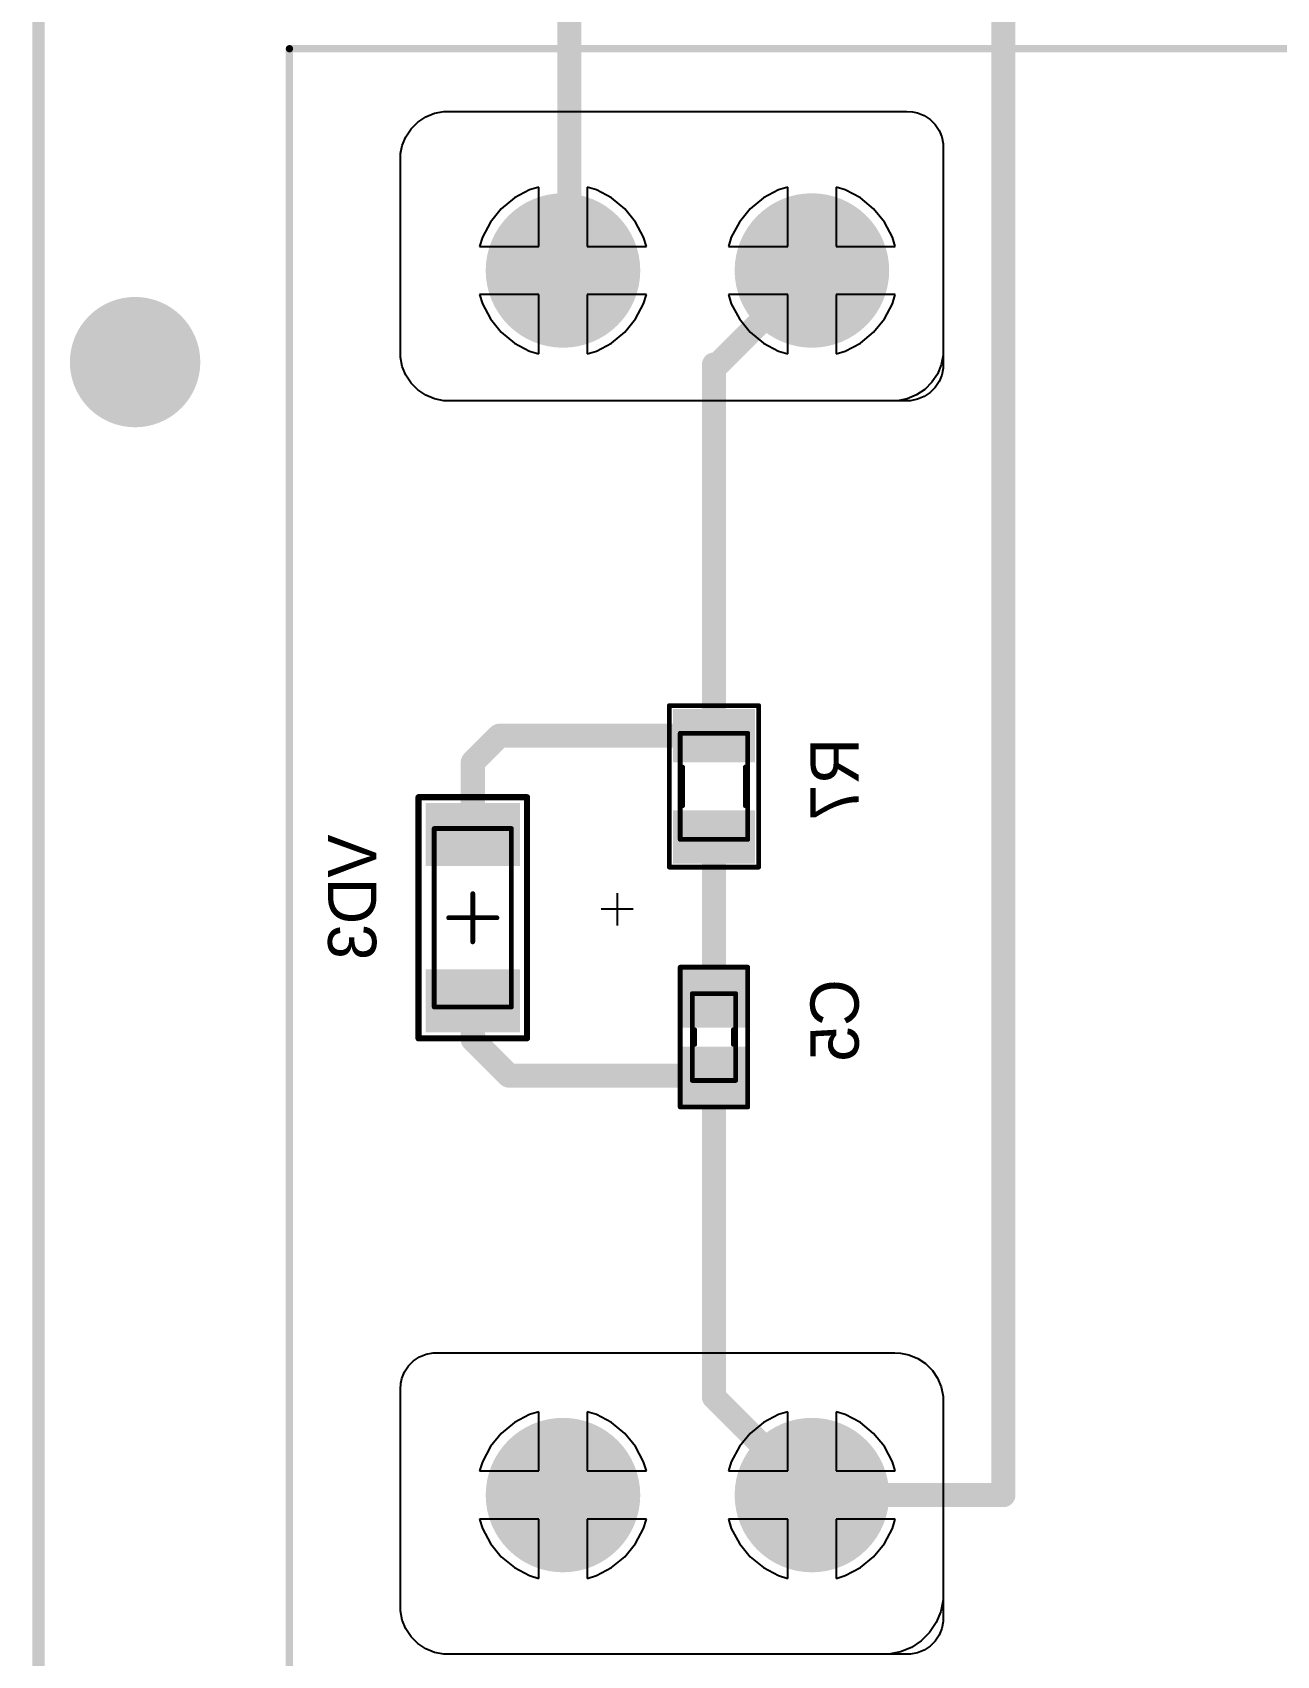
# Model space of a CAD drawing. Header units: millimetres. Extents: x 25 to 162, y 25 to 111.
# Drawn here: x 25.27 to 51.06, y 55.37 to 89.04 of the extents above; entities that cross this region are included whole.
import ezdxf

# ---------------------------------------------------------------- set-up
doc = ezdxf.new("R2010")
doc.units = ezdxf.units.MM
for name, color, linetype in [('BottomLayer', 5, 'Continuous'), ('BottomOverlay', 54, 'Continuous'), ('BottomPaste', 16, 'Continuous'), ('BottomSolder', 6, 'Continuous'), ('Mechanical1', 6, 'Continuous'), ('Mechanical13', 56, 'Continuous'), ('Mechanical15', 56, 'Continuous'), ('MultiLayer', 9, 'Continuous'), ('PadHoleLayer', 156, 'Continuous'), ('TopLayer', 1, 'Continuous'), ('TopOverlay', 2, 'Continuous'), ('TopSolder', 216, 'Continuous'), ('ViaHoleLayer', 16, 'Continuous')]:
    doc.layers.add(name, color=color, linetype=linetype)

# ---------------------------------------------------------------- blocks, each defined once
blk = doc.blocks.new('SMD_C_0603_B_179')
at = {"layer": 'BottomLayer'}
for points in [[(-1.3, 0.55), (-1.3, -0.55), (-0.3, 0.55), (-0.3, -0.55)], [(0.3, 0.55), (0.3, -0.55), (1.3, 0.55), (1.3, -0.55)]]:
    blk.add_solid(points, dxfattribs=at)
at = {"layer": 'BottomOverlay', "const_width": 0.1}
for points in [[(1.45, 0.7), (-1.45, 0.7)], [(-1.45, -0.7), (-1.45, 0.7)], [(1.45, -0.7), (1.45, 0.7)], [(0.15, 0.4), (-0.15, 0.4)], [(1.45, -0.7), (-1.45, -0.7)], [(0.15, -0.4), (-0.15, -0.4)]]:
    blk.add_lwpolyline(points, dxfattribs=at)
at = {"layer": 'BottomOverlay', "const_width": 0.05}
for points in [[(-1.475, 0.7, 1), (-1.425, 0.7, 1)], [(-1.475, 0.7, 1), (-1.425, 0.7, 1)], [(1.425, 0.7, 1), (1.475, 0.7, 1)], [(1.425, 0.7, 1), (1.475, 0.7, 1)], [(-0.175, 0.4, 1), (-0.125, 0.4, 1)], [(0.125, 0.4, 1), (0.175, 0.4, 1)], [(-1.475, -0.7, 1), (-1.425, -0.7, 1)], [(-1.475, -0.7, 1), (-1.425, -0.7, 1)], [(-0.175, -0.4, 1), (-0.125, -0.4, 1)], [(0.125, -0.4, 1), (0.175, -0.4, 1)], [(1.425, -0.7, 1), (1.475, -0.7, 1)], [(1.425, -0.7, 1), (1.475, -0.7, 1)]]:
    blk.add_lwpolyline(points, format="xyb", close=True, dxfattribs=at)
at = {"layer": 'BottomPaste'}
for points in [[(-1.3, 0.55), (-1.3, -0.55), (-0.3, 0.55), (-0.3, -0.55)], [(0.3, 0.55), (0.3, -0.55), (1.3, 0.55), (1.3, -0.55)]]:
    blk.add_solid(points, dxfattribs=at)
at = {"layer": 'BottomSolder'}
for points in [[(-1.402, 0.652), (-1.402, -0.652), (-0.198, 0.652), (-0.198, -0.652)], [(0.198, 0.652), (0.198, -0.652), (1.402, 0.652), (1.402, -0.652)]]:
    blk.add_solid(points, dxfattribs=at)
at = {"layer": 'Mechanical13', "const_width": 0.1}
for points in [[(0.9, 0.45), (-0.9, 0.45)], [(-0.9, -0.45), (-0.9, 0.45)], [(0.9, -0.45), (0.9, 0.45)], [(0.9, -0.45), (-0.9, -0.45)]]:
    blk.add_lwpolyline(points, dxfattribs=at)
at = {"layer": 'Mechanical13', "const_width": 0.05}
for points in [[(-0.925, 0.45, 1), (-0.875, 0.45, 1)], [(-0.925, 0.45, 1), (-0.875, 0.45, 1)], [(0.875, 0.45, 1), (0.925, 0.45, 1)], [(0.875, 0.45, 1), (0.925, 0.45, 1)], [(-0.925, -0.45, 1), (-0.875, -0.45, 1)], [(-0.925, -0.45, 1), (-0.875, -0.45, 1)], [(0.875, -0.45, 1), (0.925, -0.45, 1)], [(0.875, -0.45, 1), (0.925, -0.45, 1)]]:
    blk.add_lwpolyline(points, format="xyb", close=True, dxfattribs=at)
at = {"layer": 'Mechanical15', "const_width": 0.05}
for points in [[(1.45, 0.7), (-1.475, 0.7)], [(-1.475, -0.7), (-1.475, 0.7)], [(1.45, -0.7), (1.45, 0.7)], [(1.45, -0.7), (-1.475, -0.7)]]:
    blk.add_lwpolyline(points, dxfattribs=at)
at = {"layer": 'Mechanical15', "const_width": 0.025}
for points in [[(-1.488, 0.7, 1), (-1.463, 0.7, 1)], [(-1.488, 0.7, 1), (-1.463, 0.7, 1)], [(1.438, 0.7, 1), (1.462, 0.7, 1)], [(1.438, 0.7, 1), (1.462, 0.7, 1)], [(-1.488, -0.7, 1), (-1.463, -0.7, 1)], [(-1.488, -0.7, 1), (-1.463, -0.7, 1)], [(1.438, -0.7, 1), (1.462, -0.7, 1)], [(1.438, -0.7, 1), (1.462, -0.7, 1)]]:
    blk.add_lwpolyline(points, format="xyb", close=True, dxfattribs=at)
blk = doc.blocks.new('SMD_R_0805_B_189')
at = {"layer": 'BottomLayer'}
for points in [[(-1.5, 0.75), (-1.5, -0.75), (-0.6, 0.75), (-0.6, -0.75)], [(0.6, 0.75), (0.6, -0.75), (1.5, 0.75), (1.5, -0.75)]]:
    blk.add_solid(points, dxfattribs=at)
at = {"layer": 'BottomOverlay', "const_width": 0.1}
for points in [[(1.675, 0.925), (-1.675, 0.925)], [(-1.675, -0.925), (-1.675, 0.925)], [(0.4, 0.65), (-0.4, 0.65)], [(1.675, -0.925), (1.675, 0.925)], [(0.4, -0.65), (-0.4, -0.65)], [(1.675, -0.925), (-1.675, -0.925)]]:
    blk.add_lwpolyline(points, dxfattribs=at)
at = {"layer": 'BottomOverlay', "const_width": 0.05}
for points in [[(-1.7, 0.925, 1), (-1.65, 0.925, 1)], [(-1.7, 0.925, 1), (-1.65, 0.925, 1)], [(-0.425, 0.65, 1), (-0.375, 0.65, 1)], [(0.375, 0.65, 1), (0.425, 0.65, 1)], [(1.65, 0.925, 1), (1.7, 0.925, 1)], [(1.65, 0.925, 1), (1.7, 0.925, 1)], [(-0.425, -0.65, 1), (-0.375, -0.65, 1)], [(0.375, -0.65, 1), (0.425, -0.65, 1)], [(-1.7, -0.925, 1), (-1.65, -0.925, 1)], [(-1.7, -0.925, 1), (-1.65, -0.925, 1)], [(1.65, -0.925, 1), (1.7, -0.925, 1)], [(1.65, -0.925, 1), (1.7, -0.925, 1)]]:
    blk.add_lwpolyline(points, format="xyb", close=True, dxfattribs=at)
at = {"layer": 'BottomPaste'}
for points in [[(-1.5, 0.75), (-1.5, -0.75), (-0.6, 0.75), (-0.6, -0.75)], [(0.6, 0.75), (0.6, -0.75), (1.5, 0.75), (1.5, -0.75)]]:
    blk.add_solid(points, dxfattribs=at)
at = {"layer": 'BottomSolder'}
for points in [[(-1.602, 0.852), (-1.602, -0.852), (-0.498, 0.852), (-0.498, -0.852)], [(0.498, 0.852), (0.498, -0.852), (1.602, 0.852), (1.602, -0.852)]]:
    blk.add_solid(points, dxfattribs=at)
at = {"layer": 'Mechanical13', "const_width": 0.1}
for points in [[(-1.1, -0.7), (-1.1, 0.7)], [(1.1, 0.7), (-1.1, 0.7)], [(1.1, -0.7), (1.1, 0.7)], [(1.1, -0.7), (-1.1, -0.7)]]:
    blk.add_lwpolyline(points, dxfattribs=at)
at = {"layer": 'Mechanical13', "const_width": 0.05}
for points in [[(-1.125, 0.7, 1), (-1.075, 0.7, 1)], [(-1.125, 0.7, 1), (-1.075, 0.7, 1)], [(1.075, 0.7, 1), (1.125, 0.7, 1)], [(1.075, 0.7, 1), (1.125, 0.7, 1)], [(-1.125, -0.7, 1), (-1.075, -0.7, 1)], [(-1.125, -0.7, 1), (-1.075, -0.7, 1)], [(1.075, -0.7, 1), (1.125, -0.7, 1)], [(1.075, -0.7, 1), (1.125, -0.7, 1)]]:
    blk.add_lwpolyline(points, format="xyb", close=True, dxfattribs=at)
at = {"layer": 'Mechanical15', "const_width": 0.05}
for points in [[(-1.675, -0.925), (-1.675, 0.925)], [(1.675, 0.925), (-1.675, 0.925)], [(1.675, -0.925), (1.675, 0.925)], [(1.675, -0.925), (-1.675, -0.925)]]:
    blk.add_lwpolyline(points, dxfattribs=at)
at = {"layer": 'Mechanical15', "const_width": 0.025}
for points in [[(-1.687, 0.925, 1), (-1.663, 0.925, 1)], [(-1.687, 0.925, 1), (-1.663, 0.925, 1)], [(1.663, 0.925, 1), (1.687, 0.925, 1)], [(1.663, 0.925, 1), (1.687, 0.925, 1)], [(-1.687, -0.925, 1), (-1.663, -0.925, 1)], [(-1.687, -0.925, 1), (-1.663, -0.925, 1)], [(1.663, -0.925, 1), (1.687, -0.925, 1)], [(1.663, -0.925, 1), (1.687, -0.925, 1)]]:
    blk.add_lwpolyline(points, format="xyb", close=True, dxfattribs=at)
blk = doc.blocks.new('SOD80C_B_193')
at = {"layer": 'BottomLayer'}
for points in [[(-2.275, 0.875), (-2.275, -0.875), (-1.175, 0.875), (-1.175, -0.875)], [(1.175, 0.875), (1.175, -0.875), (2.275, 0.875), (2.275, -0.875)]]:
    blk.add_solid(points, dxfattribs=at)
at = {"layer": 'BottomOverlay'}
for p, q in [((-0.175, 3.325), (-0.175, 2.659)), ((-0.508, 2.992), (0.158, 2.992))]:
    blk.add_line(p, q, dxfattribs=at)
at = {"layer": 'BottomOverlay', "const_width": 0.127}
for points in [[(-2.5, -1.125), (-2.5, 1.125)], [(2.5, 1.125), (-2.5, 1.125)], [(2.5, -1.125), (2.5, 1.125)], [(2.5, -1.125), (-2.5, -1.125)]]:
    blk.add_lwpolyline(points, dxfattribs=at)
at = {"layer": 'BottomOverlay', "const_width": 0.0635}
for points in [[(-2.532, 1.125, 1), (-2.468, 1.125, 1)], [(-2.532, 1.125, 1), (-2.468, 1.125, 1)], [(2.468, 1.125, 1), (2.532, 1.125, 1)], [(2.468, 1.125, 1), (2.532, 1.125, 1)], [(-2.532, -1.125, 1), (-2.468, -1.125, 1)], [(-2.532, -1.125, 1), (-2.468, -1.125, 1)], [(2.468, -1.125, 1), (2.532, -1.125, 1)], [(2.468, -1.125, 1), (2.532, -1.125, 1)]]:
    blk.add_lwpolyline(points, format="xyb", close=True, dxfattribs=at)
at = {"layer": 'BottomPaste'}
for points in [[(-2.275, 0.875), (-2.275, -0.875), (-1.175, 0.875), (-1.175, -0.875)], [(1.175, 0.875), (1.175, -0.875), (2.275, 0.875), (2.275, -0.875)]]:
    blk.add_solid(points, dxfattribs=at)
at = {"layer": 'BottomSolder'}
for points in [[(-2.377, 0.977), (-2.377, -0.977), (-1.073, 0.977), (-1.073, -0.977)], [(1.073, 0.977), (1.073, -0.977), (2.377, 0.977), (2.377, -0.977)]]:
    blk.add_solid(points, dxfattribs=at)
at = {"layer": 'Mechanical13', "const_width": 0.1}
for points in [[(-1.85, -0.8), (-1.85, 0.8)], [(1.85, 0.8), (-1.85, 0.8)], [(1.85, -0.8), (1.85, 0.8)], [(1.85, -0.8), (-1.85, -0.8)]]:
    blk.add_lwpolyline(points, dxfattribs=at)
at = {"layer": 'Mechanical13', "const_width": 0.05}
for points in [[(-1.875, 0.8, 1), (-1.825, 0.8, 1)], [(-1.875, 0.8, 1), (-1.825, 0.8, 1)], [(1.825, 0.8, 1), (1.875, 0.8, 1)], [(1.825, 0.8, 1), (1.875, 0.8, 1)], [(-1.875, -0.8, 1), (-1.825, -0.8, 1)], [(-1.875, -0.8, 1), (-1.825, -0.8, 1)], [(1.825, -0.8, 1), (1.875, -0.8, 1)], [(1.825, -0.8, 1), (1.875, -0.8, 1)]]:
    blk.add_lwpolyline(points, format="xyb", close=True, dxfattribs=at)
at = {"layer": 'Mechanical15'}
for points, const_width in [([(-2.5, -1.125), (-2.5, 1.125)], 0.05), ([(2.5, 1.125), (-2.5, 1.125)], 0.05), ([(2.5, -1.125), (2.5, 1.125)], 0.05), ([(0, -0.5), (0, 0.5)], 0.1), ([(0.5, 0), (-0.5, 0)], 0.1), ([(2.5, -1.125), (-2.5, -1.125)], 0.05)]:
    blk.add_lwpolyline(points, dxfattribs=dict(at, const_width=const_width))
for points, const_width in [([(-2.512, 1.125, 1), (-2.488, 1.125, 1)], 0.025), ([(-2.512, 1.125, 1), (-2.488, 1.125, 1)], 0.025), ([(2.488, 1.125, 1), (2.512, 1.125, 1)], 0.025), ([(2.488, 1.125, 1), (2.512, 1.125, 1)], 0.025), ([(-0.025, 0.5, 1), (0.025, 0.5, 1)], 0.05), ([(-0.525, 0, 1), (-0.475, 0, 1)], 0.05), ([(0.475, 0, 1), (0.525, 0, 1)], 0.05), ([(-0.025, -0.5, 1), (0.025, -0.5, 1)], 0.05), ([(-2.512, -1.125, 1), (-2.488, -1.125, 1)], 0.025), ([(-2.512, -1.125, 1), (-2.488, -1.125, 1)], 0.025), ([(2.488, -1.125, 1), (2.512, -1.125, 1)], 0.025), ([(2.488, -1.125, 1), (2.512, -1.125, 1)], 0.025)]:
    blk.add_lwpolyline(points, format="xyb", close=True, dxfattribs=dict(at, const_width=const_width))
blk = doc.blocks.new('T92S11_201')
at = {"layer": 'BottomLayer', "const_width": 1.5}
for points in [[(-13.45, 23.13, 1), (-11.95, 23.13, 1)], [(11.95, 23.13, 1), (13.45, 23.13, 1)], [(-13.45, 17.97, 1), (-11.95, 17.97, 1)], [(11.95, 17.97, 1), (13.45, 17.97, 1)]]:
    blk.add_lwpolyline(points, format="xyb", close=True, dxfattribs=at)
at = {"layer": 'BottomSolder', "const_width": 1.602}
for points in [[(-13.501, 23.13, 1), (-11.899, 23.13, 1)], [(11.899, 23.13, 1), (13.501, 23.13, 1)], [(-13.501, 17.97, 1), (-11.899, 17.97, 1)], [(11.899, 17.97, 1), (13.501, 17.97, 1)]]:
    blk.add_lwpolyline(points, format="xyb", close=True, dxfattribs=at)
at = {"layer": 'MultiLayer', "const_width": 1.5}
for points in [[(-13.45, 23.13, 1), (-11.95, 23.13, 1)], [(11.95, 23.13, 1), (13.45, 23.13, 1)], [(-13.45, 17.97, 1), (-11.95, 17.97, 1)], [(11.95, 17.97, 1), (13.45, 17.97, 1)]]:
    blk.add_lwpolyline(points, format="xyb", close=True, dxfattribs=at)
at = {"layer": 'PadHoleLayer', "const_width": 1}
for points in [[(-13.2, 23.13, 1), (-12.2, 23.13, 1)], [(12.2, 23.13, 1), (13.2, 23.13, 1)], [(-13.2, 17.97, 1), (-12.2, 17.97, 1)], [(12.2, 17.97, 1), (13.2, 17.97, 1)]]:
    blk.add_lwpolyline(points, format="xyb", close=True, dxfattribs=at)
at = {"layer": 'TopLayer', "const_width": 1.5}
for points in [[(-13.45, 23.13, 1), (-11.95, 23.13, 1)], [(11.95, 23.13, 1), (13.45, 23.13, 1)], [(-13.45, 17.97, 1), (-11.95, 17.97, 1)], [(11.95, 17.97, 1), (13.45, 17.97, 1)]]:
    blk.add_lwpolyline(points, format="xyb", close=True, dxfattribs=at)
at = {"layer": 'TopOverlay', "const_width": 0.152}
for points in [[(-17.3, 28.8), (17.3, 28.8)], [(17.3, 28.8), (17.3, -23.5)]]:
    blk.add_lwpolyline(points, dxfattribs=at)
at = {"layer": 'TopOverlay', "const_width": 0.0762}
blk.add_lwpolyline([(17.262, 28.8, 1), (17.338, 28.8, 1)], format="xyb", close=True, dxfattribs=at)
blk.add_lwpolyline([(17.262, 28.8, 1), (17.338, 28.8, 1)], format="xyb", close=True, dxfattribs=at)
at = {"layer": 'TopSolder', "const_width": 1.602}
for points in [[(-13.501, 23.13, 1), (-11.899, 23.13, 1)], [(11.899, 23.13, 1), (13.501, 23.13, 1)], [(-13.501, 17.97, 1), (-11.899, 17.97, 1)], [(11.899, 17.97, 1), (13.501, 17.97, 1)]]:
    blk.add_lwpolyline(points, format="xyb", close=True, dxfattribs=at)

msp = doc.modelspace()

# ---------------------------------------------------------------- linework, layer by layer
at = {"layer": 'BottomLayer'}
for p, q in [((33.263, 87.177), (33.426, 87.286)), ((33.426, 87.286), (33.608, 87.362)), ((33.608, 87.362), (33.801, 87.4)), ((33.801, 87.4), (33.9, 87.4)), ((33.9, 87.4), (43.4, 87.4)), ((43.4, 87.4), (43.4, 87.4)), ((43.4, 87.4), (43.4, 87.4)), ((43.4, 87.4), (43.4, 87.4)), ((43.4, 87.4), (43.517, 87.391)), ((43.517, 87.391), (43.619, 87.371)), ((43.619, 87.371), (43.755, 87.315)), ((43.755, 87.315), (43.878, 87.233)), ((43.878, 87.233), (43.983, 87.128)), ((32.938, 86.692), (33.014, 86.874)), ((33.014, 86.874), (33.123, 87.037)), ((33.123, 87.037), (33.263, 87.177)), ((43.983, 87.128), (44.065, 87.005)), ((44.065, 87.005), (44.121, 86.869)), ((44.121, 86.869), (44.15, 86.724)), ((32.9, 86.4), (32.905, 86.525)), ((32.905, 86.525), (32.938, 86.692)), ((44.15, 86.724), (44.15, 86.65)), ((44.15, 86.65), (44.15, 82.45)), ((32.9, 82.302), (32.9, 86.4)), ((32.9, 86.4), (32.9, 86.4)), ((32.938, 82.108), (32.9, 82.302)), ((44.11, 82.144), (44.03, 81.953)), ((44.15, 82.347), (44.11, 82.144)), ((44.15, 82.45), (44.15, 82.45)), ((44.15, 82.45), (44.15, 82.347)), ((33.014, 81.926), (32.938, 82.108)), ((33.123, 81.763), (33.014, 81.926)), ((44.03, 81.953), (43.916, 81.781)), ((33.263, 81.623), (33.123, 81.763)), ((33.426, 81.514), (33.263, 81.623)), ((33.608, 81.438), (33.426, 81.514)), ((43.597, 81.519), (43.406, 81.44)), ((43.769, 81.634), (43.597, 81.519)), ((43.916, 81.781), (43.769, 81.634)), ((33.801, 81.4), (33.608, 81.438)), ((33.9, 81.4), (33.801, 81.4)), ((43.1, 81.4), (33.9, 81.4)), ((33.9, 81.4), (33.9, 81.4)), ((43.203, 81.4), (43.1, 81.4)), ((43.406, 81.44), (43.203, 81.4)), ((33.295, 61.565), (33.431, 61.621)), ((33.431, 61.621), (33.576, 61.65)), ((33.576, 61.65), (33.65, 61.65)), ((33.65, 61.65), (43.15, 61.65)), ((43.15, 61.65), (43.15, 61.65)), ((43.15, 61.65), (43.15, 61.65)), ((43.15, 61.65), (43.15, 61.65)), ((43.15, 61.65), (43.267, 61.646)), ((43.267, 61.646), (43.442, 61.612)), ((43.442, 61.612), (43.624, 61.536)), ((32.985, 61.255), (33.067, 61.378)), ((33.067, 61.378), (33.172, 61.483)), ((33.172, 61.483), (33.295, 61.565)), ((43.624, 61.536), (43.787, 61.427)), ((43.787, 61.427), (43.927, 61.287)), ((43.927, 61.287), (44.036, 61.124)), ((32.9, 60.9), (32.91, 61.023)), ((32.91, 61.023), (32.929, 61.119)), ((32.929, 61.119), (32.985, 61.255)), ((44.036, 61.124), (44.112, 60.942)), ((44.112, 60.942), (44.15, 60.748)), ((32.9, 56.4), (32.9, 60.9)), ((32.9, 60.9), (32.9, 60.9)), ((44.15, 60.748), (44.15, 60.65)), ((44.15, 60.65), (44.15, 56.15)), ((32.9, 56.302), (32.9, 56.4)), ((32.938, 56.108), (32.9, 56.302)), ((33.014, 55.926), (32.938, 56.108)), ((33.123, 55.763), (33.014, 55.926)), ((44.121, 55.931), (44.065, 55.795)), ((44.15, 56.076), (44.121, 55.931)), ((44.15, 56.15), (44.15, 56.15)), ((44.15, 56.15), (44.15, 56.076)), ((33.263, 55.623), (33.123, 55.763)), ((33.426, 55.514), (33.263, 55.623)), ((43.878, 55.567), (43.755, 55.485)), ((43.983, 55.672), (43.878, 55.567)), ((44.065, 55.795), (43.983, 55.672)), ((33.608, 55.438), (33.426, 55.514)), ((33.801, 55.4), (33.608, 55.438)), ((33.9, 55.4), (33.801, 55.4)), ((43.4, 55.4), (33.9, 55.4)), ((43.474, 55.4), (43.4, 55.4)), ((43.619, 55.429), (43.474, 55.4)), ((43.755, 55.485), (43.619, 55.429))]:
    msp.add_line(p, q, dxfattribs=at)
at = {"layer": 'BottomLayer', "const_width": 0.5}
for points in [[(39.48, 82.15), (41.43, 84.1)], [(39.4, 82.15), (39.48, 82.15)], [(39.4, 74.45), (39.4, 82.15)], [(34.4, 73.9), (34.95, 74.45)], [(34.95, 74.45), (39.4, 74.45)], [(34.4, 72.4), (34.4, 73.9)], [(39.4, 69), (39.4, 72.35)], [(34.4, 68.15), (34.4, 68.95)], [(34.4, 68.15), (35.15, 67.4)], [(35.15, 67.4), (39.4, 67.4)], [(39.4, 60.73), (39.4, 67.4)], [(39.4, 60.73), (41.43, 58.7)]]:
    msp.add_lwpolyline(points, dxfattribs=at)
at = {"layer": 'BottomLayer'}
for points, const_width in [([(41.305, 84.1, 1), (41.555, 84.1, 1)], 0.25), ([(26.775, 82.2, 1), (28.025, 82.2, 1)], 1.25), ([(39.275, 82.15, 1), (39.525, 82.15, 1)], 0.25), ([(39.275, 82.15, 1), (39.525, 82.15, 1)], 0.25), ([(39.355, 82.15, 1), (39.605, 82.15, 1)], 0.25), ([(39.355, 82.15, 1), (39.605, 82.15, 1)], 0.25), ([(34.825, 74.45, 1), (35.075, 74.45, 1)], 0.25), ([(34.825, 74.45, 1), (35.075, 74.45, 1)], 0.25), ([(39.275, 74.45, 1), (39.525, 74.45, 1)], 0.25), ([(39.275, 74.45, 1), (39.525, 74.45, 1)], 0.25), ([(34.275, 73.9, 1), (34.525, 73.9, 1)], 0.25), ([(34.275, 73.9, 1), (34.525, 73.9, 1)], 0.25), ([(34.275, 72.4, 1), (34.525, 72.4, 1)], 0.25), ([(39.275, 72.35, 1), (39.525, 72.35, 1)], 0.25), ([(34.275, 68.95, 1), (34.525, 68.95, 1)], 0.25), ([(39.275, 69, 1), (39.525, 69, 1)], 0.25), ([(34.275, 68.15, 1), (34.525, 68.15, 1)], 0.25), ([(34.275, 68.15, 1), (34.525, 68.15, 1)], 0.25), ([(35.025, 67.4, 1), (35.275, 67.4, 1)], 0.25), ([(35.025, 67.4, 1), (35.275, 67.4, 1)], 0.25), ([(39.275, 67.4, 1), (39.525, 67.4, 1)], 0.25), ([(39.275, 67.4, 1), (39.525, 67.4, 1)], 0.25), ([(39.275, 60.73, 1), (39.525, 60.73, 1)], 0.25), ([(39.275, 60.73, 1), (39.525, 60.73, 1)], 0.25), ([(41.305, 58.7, 1), (41.555, 58.7, 1)], 0.25)]:
    msp.add_lwpolyline(points, format="xyb", close=True, dxfattribs=dict(at, const_width=const_width))
at = {"layer": 'BottomSolder', "const_width": 1.352}
msp.add_lwpolyline([(26.724, 82.2, 1), (28.076, 82.2, 1)], format="xyb", close=True, dxfattribs=at)
at = {"layer": 'Mechanical1', "const_width": 0.254}
msp.add_lwpolyline([(25.4, 30.4), (25.4, 110.4)], dxfattribs=at)
at = {"layer": 'MultiLayer', "const_width": 1.25}
msp.add_lwpolyline([(26.775, 82.2, 1), (28.025, 82.2, 1)], format="xyb", close=True, dxfattribs=at)
at = {"layer": 'TopLayer'}
for p, q in [((33.263, 87.177), (33.426, 87.286)), ((33.426, 87.286), (33.608, 87.362)), ((33.608, 87.362), (33.801, 87.4)), ((33.801, 87.4), (33.9, 87.4)), ((33.9, 87.4), (43.4, 87.4)), ((43.4, 87.4), (43.4, 87.4)), ((43.4, 87.4), (43.4, 87.4)), ((43.4, 87.4), (43.4, 87.4)), ((43.4, 87.4), (43.518, 87.391)), ((43.518, 87.391), (43.619, 87.371)), ((43.619, 87.371), (43.755, 87.315)), ((43.755, 87.315), (43.878, 87.233)), ((43.878, 87.233), (43.983, 87.128)), ((32.938, 86.692), (33.014, 86.874)), ((33.014, 86.874), (33.123, 87.037)), ((33.123, 87.037), (33.263, 87.177)), ((43.983, 87.128), (44.065, 87.005)), ((44.065, 87.005), (44.121, 86.869)), ((44.121, 86.869), (44.15, 86.724)), ((32.904, 86.518), (32.938, 86.692)), ((44.15, 86.724), (44.15, 82.15)), ((32.9, 86.4), (32.904, 86.518)), ((32.9, 82.4), (32.9, 86.4)), ((32.9, 86.4), (32.9, 86.4)), ((32.9, 86.4), (32.9, 86.4)), ((35.265, 85.604), (34.991, 85.379)), ((35.578, 85.771), (35.265, 85.604)), ((35.77, 85.829), (35.578, 85.771)), ((35.77, 84.6), (35.77, 85.829)), ((36.962, 85.771), (36.77, 85.829)), ((36.77, 85.829), (36.77, 84.6)), ((37.275, 85.604), (36.962, 85.771)), ((37.549, 85.379), (37.275, 85.604)), ((40.425, 85.604), (40.151, 85.379)), ((40.738, 85.771), (40.425, 85.604)), ((40.93, 85.829), (40.738, 85.771)), ((40.93, 84.6), (40.93, 85.829)), ((42.122, 85.771), (41.93, 85.829)), ((41.93, 85.829), (41.93, 84.6)), ((42.435, 85.604), (42.122, 85.771)), ((42.709, 85.379), (42.435, 85.604)), ((34.991, 85.379), (34.766, 85.105)), ((37.774, 85.105), (37.549, 85.379)), ((40.151, 85.379), (39.926, 85.105)), ((42.934, 85.105), (42.709, 85.379)), ((34.766, 85.105), (34.599, 84.792)), ((37.941, 84.792), (37.774, 85.105)), ((39.926, 85.105), (39.759, 84.792)), ((43.101, 84.792), (42.934, 85.105)), ((34.599, 84.792), (34.541, 84.6)), ((34.541, 84.6), (35.77, 84.6)), ((36.77, 84.6), (37.999, 84.6)), ((37.999, 84.6), (37.941, 84.792)), ((39.759, 84.792), (39.701, 84.6)), ((39.701, 84.6), (40.93, 84.6)), ((41.93, 84.6), (43.159, 84.6)), ((43.159, 84.6), (43.101, 84.792)), ((35.77, 83.6), (34.541, 83.6)), ((34.541, 83.6), (34.599, 83.408)), ((35.77, 82.371), (35.77, 83.6)), ((37.999, 83.6), (36.77, 83.6)), ((36.77, 83.6), (36.77, 82.371)), ((37.941, 83.408), (37.999, 83.6)), ((40.93, 83.6), (39.701, 83.6)), ((39.701, 83.6), (39.759, 83.408)), ((40.93, 82.371), (40.93, 83.6)), ((43.159, 83.6), (41.93, 83.6)), ((41.93, 83.6), (41.93, 82.371)), ((43.101, 83.408), (43.159, 83.6)), ((34.599, 83.408), (34.766, 83.095)), ((37.774, 83.095), (37.941, 83.408)), ((39.759, 83.408), (39.926, 83.095)), ((42.934, 83.095), (43.101, 83.408)), ((34.766, 83.095), (34.991, 82.821)), ((34.991, 82.821), (35.265, 82.596)), ((37.275, 82.596), (37.549, 82.821)), ((37.549, 82.821), (37.774, 83.095)), ((39.926, 83.095), (40.151, 82.821)), ((40.151, 82.821), (40.425, 82.596)), ((42.435, 82.596), (42.709, 82.821)), ((42.709, 82.821), (42.934, 83.095)), ((35.265, 82.596), (35.578, 82.429)), ((36.962, 82.429), (37.275, 82.596)), ((40.425, 82.596), (40.738, 82.429)), ((42.122, 82.429), (42.435, 82.596)), ((32.9, 82.302), (32.9, 82.4)), ((32.938, 82.108), (32.9, 82.302)), ((35.578, 82.429), (35.77, 82.371)), ((36.77, 82.371), (36.962, 82.429)), ((40.738, 82.429), (40.93, 82.371)), ((41.93, 82.371), (42.122, 82.429)), ((44.15, 82.15), (44.15, 82.15)), ((44.15, 82.15), (44.15, 82.076)), ((33.014, 81.926), (32.938, 82.108)), ((33.123, 81.763), (33.014, 81.926)), ((44.121, 81.931), (44.065, 81.795)), ((44.15, 82.076), (44.121, 81.931)), ((33.263, 81.623), (33.123, 81.763)), ((33.426, 81.514), (33.263, 81.623)), ((33.608, 81.438), (33.426, 81.514)), ((43.755, 81.485), (43.619, 81.429)), ((43.878, 81.567), (43.755, 81.485)), ((43.983, 81.672), (43.878, 81.567)), ((44.065, 81.795), (43.983, 81.672)), ((33.801, 81.4), (33.608, 81.438)), ((33.9, 81.4), (33.801, 81.4)), ((43.474, 81.4), (33.9, 81.4)), ((43.619, 81.429), (43.474, 81.4)), ((33.295, 61.565), (33.431, 61.621)), ((33.431, 61.621), (33.576, 61.65)), ((33.576, 61.65), (33.65, 61.65)), ((33.65, 61.65), (43.15, 61.65)), ((43.15, 61.65), (43.15, 61.65)), ((43.15, 61.65), (43.15, 61.65)), ((43.15, 61.65), (43.15, 61.65)), ((43.15, 61.65), (43.267, 61.646)), ((43.267, 61.646), (43.442, 61.612)), ((43.442, 61.612), (43.624, 61.536)), ((32.985, 61.255), (33.067, 61.378)), ((33.067, 61.378), (33.172, 61.483)), ((33.172, 61.483), (33.295, 61.565)), ((43.624, 61.536), (43.787, 61.427)), ((43.787, 61.427), (43.927, 61.287)), ((43.927, 61.287), (44.036, 61.124)), ((32.9, 60.9), (32.909, 61.017)), ((32.909, 61.017), (32.929, 61.119)), ((32.929, 61.119), (32.985, 61.255)), ((44.036, 61.124), (44.112, 60.942)), ((44.112, 60.942), (44.15, 60.748)), ((32.9, 56.4), (32.9, 60.9)), ((32.9, 60.9), (32.9, 60.9)), ((32.9, 60.9), (32.9, 60.9)), ((44.15, 60.748), (44.15, 56.65)), ((35.578, 60.371), (35.265, 60.204)), ((35.77, 60.429), (35.578, 60.371)), ((35.77, 59.2), (35.77, 60.429)), ((36.962, 60.371), (36.77, 60.429)), ((36.77, 60.429), (36.77, 59.2)), ((37.275, 60.204), (36.962, 60.371)), ((40.738, 60.371), (40.425, 60.204)), ((40.93, 60.429), (40.738, 60.371)), ((40.93, 59.2), (40.93, 60.429)), ((42.122, 60.371), (41.93, 60.429)), ((41.93, 60.429), (41.93, 59.2)), ((42.435, 60.204), (42.122, 60.371)), ((34.991, 59.979), (34.766, 59.705)), ((35.265, 60.204), (34.991, 59.979)), ((37.549, 59.979), (37.275, 60.204)), ((37.774, 59.705), (37.549, 59.979)), ((40.151, 59.979), (39.926, 59.705)), ((40.425, 60.204), (40.151, 59.979)), ((42.709, 59.979), (42.435, 60.204)), ((42.934, 59.705), (42.709, 59.979)), ((34.766, 59.705), (34.599, 59.392)), ((37.941, 59.392), (37.774, 59.705)), ((39.926, 59.705), (39.759, 59.392)), ((43.101, 59.392), (42.934, 59.705)), ((34.599, 59.392), (34.541, 59.2)), ((37.999, 59.2), (37.941, 59.392)), ((39.759, 59.392), (39.701, 59.2)), ((43.159, 59.2), (43.101, 59.392)), ((34.541, 59.2), (35.77, 59.2)), ((36.77, 59.2), (37.999, 59.2)), ((39.701, 59.2), (40.93, 59.2)), ((41.93, 59.2), (43.159, 59.2)), ((35.77, 58.2), (34.541, 58.2)), ((34.541, 58.2), (34.599, 58.008)), ((34.599, 58.008), (34.766, 57.695)), ((35.77, 56.971), (35.77, 58.2)), ((37.999, 58.2), (36.77, 58.2)), ((36.77, 58.2), (36.77, 56.971)), ((37.774, 57.695), (37.941, 58.008)), ((37.941, 58.008), (37.999, 58.2)), ((40.93, 58.2), (39.701, 58.2)), ((39.701, 58.2), (39.759, 58.008)), ((39.759, 58.008), (39.926, 57.695)), ((40.93, 56.971), (40.93, 58.2)), ((43.159, 58.2), (41.93, 58.2)), ((41.93, 58.2), (41.93, 56.971)), ((42.934, 57.695), (43.101, 58.008)), ((43.101, 58.008), (43.159, 58.2)), ((34.766, 57.695), (34.991, 57.421)), ((37.549, 57.421), (37.774, 57.695)), ((39.926, 57.695), (40.151, 57.421)), ((42.709, 57.421), (42.934, 57.695)), ((34.991, 57.421), (35.265, 57.196)), ((37.275, 57.196), (37.549, 57.421)), ((40.151, 57.421), (40.425, 57.196)), ((42.435, 57.196), (42.709, 57.421)), ((35.265, 57.196), (35.578, 57.029)), ((35.578, 57.029), (35.77, 56.971)), ((36.77, 56.971), (36.962, 57.029)), ((36.962, 57.029), (37.275, 57.196)), ((40.425, 57.196), (40.738, 57.029)), ((40.738, 57.029), (40.93, 56.971)), ((41.93, 56.971), (42.122, 57.029)), ((42.122, 57.029), (42.435, 57.196)), ((44.15, 56.65), (44.15, 56.65)), ((44.15, 56.65), (44.15, 56.527)), ((32.9, 56.302), (32.9, 56.4)), ((32.938, 56.108), (32.9, 56.302)), ((44.102, 56.285), (44.008, 56.058)), ((44.15, 56.527), (44.102, 56.285)), ((33.014, 55.926), (32.938, 56.108)), ((33.123, 55.763), (33.014, 55.926)), ((44.008, 56.058), (43.871, 55.853)), ((33.263, 55.623), (33.123, 55.763)), ((33.426, 55.514), (33.263, 55.623)), ((43.697, 55.679), (43.492, 55.542)), ((43.871, 55.853), (43.697, 55.679)), ((33.608, 55.438), (33.426, 55.514)), ((33.801, 55.4), (33.608, 55.438)), ((33.9, 55.4), (33.801, 55.4)), ((42.9, 55.4), (33.9, 55.4)), ((43.023, 55.4), (42.9, 55.4)), ((43.265, 55.448), (43.023, 55.4)), ((43.492, 55.542), (43.265, 55.448))]:
    msp.add_line(p, q, dxfattribs=at)
at = {"layer": 'TopLayer', "const_width": 0.5}
for points in [[(36.4, 84.23), (36.4, 101.9)], [(45.4, 58.7), (45.4, 93.65)], [(36.27, 84.1), (36.4, 84.23)], [(41.43, 58.7), (45.4, 58.7)]]:
    msp.add_lwpolyline(points, dxfattribs=at)
at = {"layer": 'TopLayer'}
for points, const_width in [([(36.145, 84.1, 1), (36.395, 84.1, 1)], 0.25), ([(36.275, 84.23, 1), (36.525, 84.23, 1)], 0.25), ([(36.275, 84.23, 1), (36.525, 84.23, 1)], 0.25), ([(26.775, 82.2, 1), (28.025, 82.2, 1)], 1.25), ([(41.305, 58.7, 1), (41.555, 58.7, 1)], 0.25), ([(45.275, 58.7, 1), (45.525, 58.7, 1)], 0.25), ([(45.275, 58.7, 1), (45.525, 58.7, 1)], 0.25)]:
    msp.add_lwpolyline(points, format="xyb", close=True, dxfattribs=dict(at, const_width=const_width))
at = {"layer": 'TopSolder', "const_width": 1.352}
msp.add_lwpolyline([(26.724, 82.2, 1), (28.076, 82.2, 1)], format="xyb", close=True, dxfattribs=at)
at = {"layer": 'ViaHoleLayer', "const_width": 1.25}
msp.add_lwpolyline([(26.775, 82.2, 1), (28.025, 82.2, 1)], format="xyb", close=True, dxfattribs=at)

# ---------------------------------------------------------------- block references
for name, p, rotation in [('T92S11_201', (59.4, 71.4), 90), ('SMD_R_0805_B_189', (39.4, 73.4), 270), ('SOD80C_B_193', (34.4, 70.675), 270), ('SMD_C_0603_B_179', (39.4, 68.2), 270)]:
    msp.add_blockref(name, p, dxfattribs=dict(rotation=rotation))

# ---------------------------------------------------------------- texts
at = {"layer": 'BottomOverlay', "text_generation_flag": 2}
for s, p in [('R7', (42.4, 74.4)), ('VD3', (32.4, 72.4)), ('C5', (42.4, 69.4))]:
    msp.add_text(s, height=1, rotation=90, dxfattribs=at).set_placement(p)

doc.saveas('drawing.dxf')
